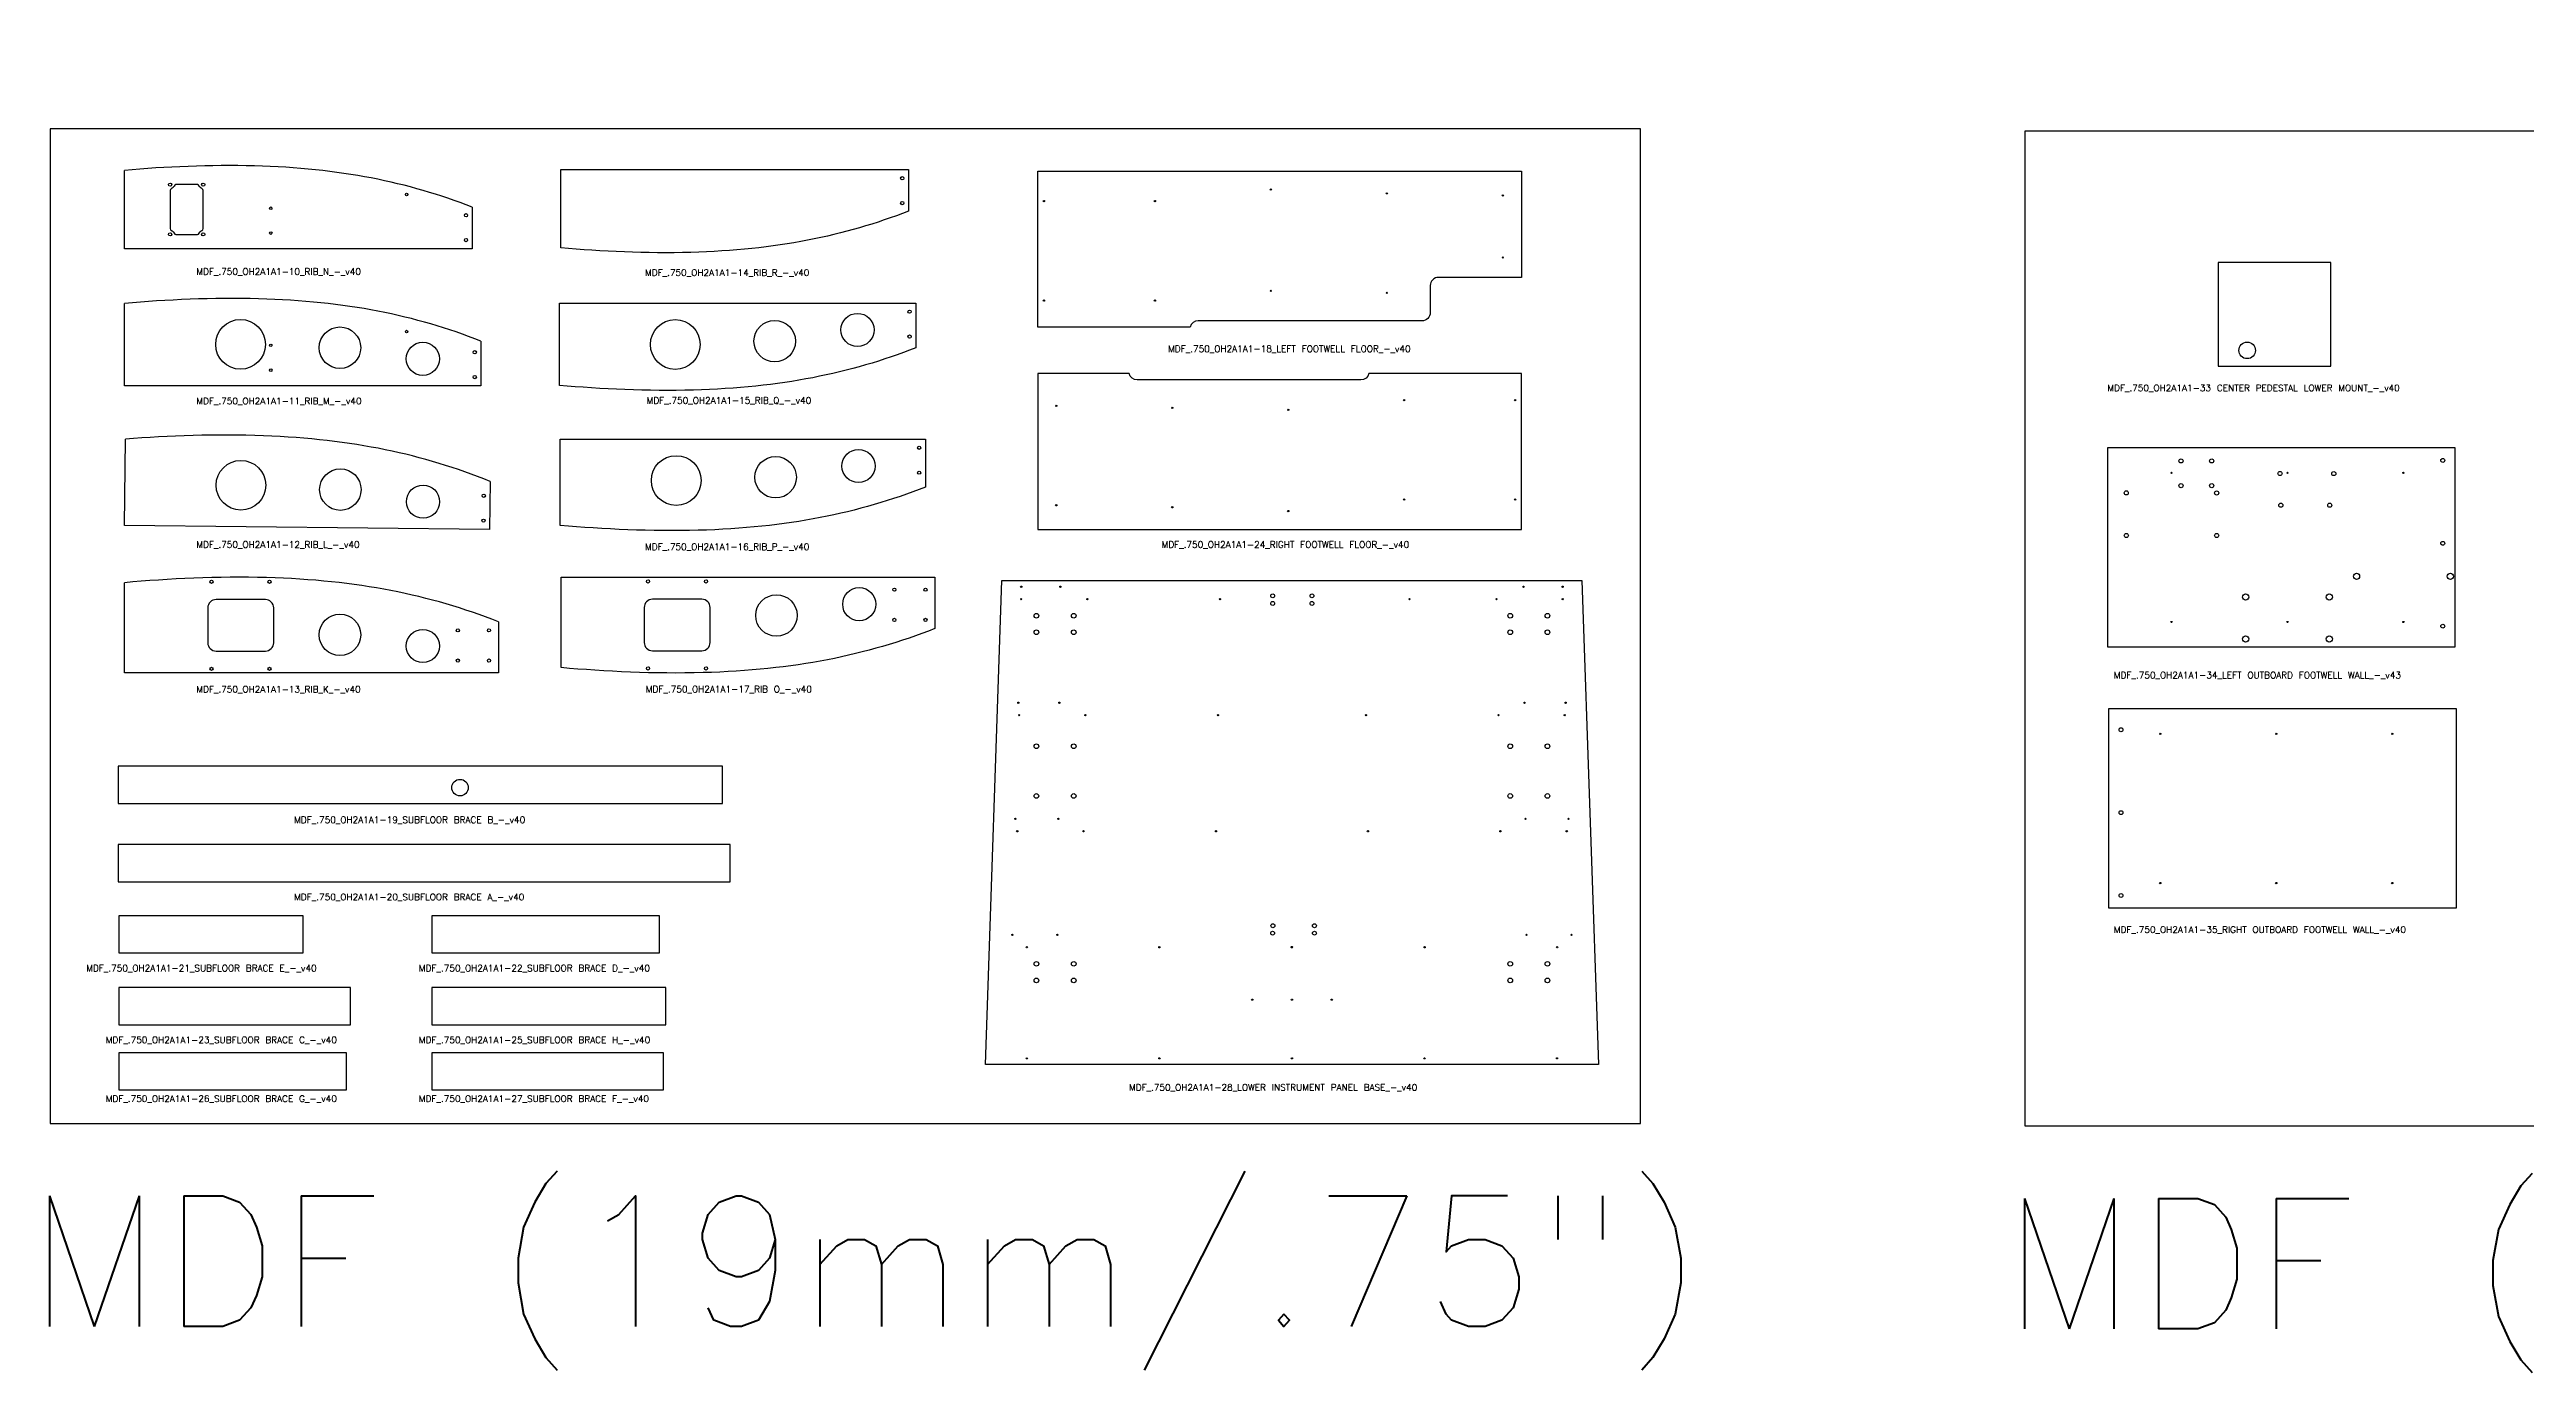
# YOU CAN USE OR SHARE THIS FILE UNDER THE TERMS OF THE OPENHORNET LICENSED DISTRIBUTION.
# Model space of a CAD drawing. Header units: millimetres. Extents: x 8001 to 31110, y 191 to 17125.
# Drawn here: x 14884 to 18682, y 191 to 2218 of the extents above; entities that cross this region are included whole.
import ezdxf

# ---------------------------------------------------------------- set-up
doc = ezdxf.new("R2010")
doc.units = ezdxf.units.MM
doc.styles.get("Standard").update_dxf_attribs({"font": 'txt.shx'})

msp = doc.modelspace()

# ---------------------------------------------------------------- linework, layer by layer
for p, q in [((14998.9, 1912.4), (14998.9, 2032.5)), ((15667.7, 1913.6), (15667.7, 2033.8)), ((15667.7, 2033.8), (16200.8, 2033.8)), ((16200.8, 2033.8), (16200.8, 1970.1)), ((15531.9, 1976), (15531.9, 1912.4)), ((15531.9, 1912.4), (14998.9, 1912.4)), ((14998.9, 1702.4), (14998.9, 1828.6)), ((15665.5, 1829.2), (16212, 1829.2)), ((15665.5, 1703), (15665.5, 1829.2)), ((16212, 1829.2), (16212, 1760.7)), ((15545.3, 1770.9), (15545.3, 1702.4)), ((15545.3, 1702.4), (14998.9, 1702.4)), ((14998.9, 1488.4), (15000.3, 1620.7)), ((15666.9, 1620.7), (16226.7, 1620.7)), ((15666.9, 1488.5), (15666.9, 1620.7)), ((16226.7, 1620.7), (16226.7, 1547.2)), ((15559.4, 1555.9), (15558.6, 1482.4)), ((15558.6, 1482.4), (14998.9, 1488.4)), ((15668.1, 1409), (16241.2, 1409)), ((15668.1, 1270.6), (15668.1, 1409)), ((16241.2, 1409), (16241.2, 1330.5)), ((14998.9, 1262.4), (14998.9, 1400.7)), ((15572, 1340.8), (15572, 1262.4)), ((15572, 1262.4), (14998.9, 1262.4))]:
    msp.add_line(p, q)
at = {"color": 0, "linetype": 'ByBlock', "lineweight": -2}
for points in [[(17323, 572.3), (17323, 2096.3), (14884.6, 2096.3), (14884.6, 572.3)], [(20351, 568.6), (20351, 2092.6), (17912.6, 2092.6), (17912.6, 568.6)]]:
    msp.add_lwpolyline(points, close=True, dxfattribs=at)
for points in [[(16632.6, 1792.4), (16398.9, 1792.4), (16398.9, 2031.1), (17140.5, 2031.1), (17140.5, 1868.6), (17013.5, 1868.6, 0.414214), (17000.8, 1855.9), (17000.8, 1814.6, -0.414214), (16988.1, 1801.9), (16644.9, 1801.9, 0.341999)], [(15117.4, 2004.6, -0.226541), (15113.5, 2008.4, 0.317837), (15110.5, 2010.6), (15077.7, 2010.6, 0.317837), (15074.7, 2008.4, -0.226541), (15070.8, 2004.6, 0.317837), (15068.7, 2001.6), (15068.7, 1943.3, 0.317837), (15070.8, 1940.3, -0.226541), (15074.7, 1936.5, 0.317837), (15077.7, 1934.4), (15110.5, 1934.4, 0.317837), (15113.5, 1936.5, -0.226541), (15117.4, 1940.3, 0.317837), (15119.5, 1943.3), (15119.5, 2001.6, 0.317837)], [(16539, 1721.1), (16398.9, 1721.1), (16398.9, 1482.4), (17140.5, 1482.4), (17140.5, 1721.1), (16906.8, 1721.1, -0.341999), (16894.5, 1711.6), (16551.3, 1711.6, -0.341999)], [(15126.4, 1362.1), (15126.4, 1308.7, 0.414214), (15139.1, 1296), (15214.8, 1296, 0.414214), (15227.5, 1308.7), (15227.5, 1362.1, 0.414214), (15214.8, 1374.8), (15139.1, 1374.8, 0.414214)], [(15884, 1375.3), (15808.3, 1375.3, 0.414214), (15795.6, 1362.6), (15795.6, 1309.2, 0.414214), (15808.3, 1296.5), (15884, 1296.5, 0.414214), (15896.7, 1309.2), (15896.7, 1362.6, 0.414214)], [(16788.7, 843.1, -1.179392), (16788.7, 841.1, -1.179392)]]:
    msp.add_lwpolyline(points, format="xyb", close=True)
for points in [[(18381.6, 1891.1), (18208.9, 1891.1), (18208.9, 1732.4), (18381.6, 1732.4)], [(18572.3, 1302.4), (18572.3, 1607.2), (18038.9, 1607.2), (18038.9, 1302.4)], [(17233.4, 1404.1), (17258.6, 662.4), (16318.9, 662.4), (16344.1, 1404.1)], [(18574.1, 902.4), (18574.1, 1207.2), (18040.7, 1207.2), (18040.7, 902.4)], [(14988.9, 1062.4), (15915.7, 1062.4), (15915.7, 1119.5), (14988.9, 1119.5)], [(14988.9, 942.4), (15927.3, 942.4), (15927.3, 999.5), (14988.9, 999.5)], [(14990.1, 890.5), (14990.1, 833.4), (15272.8, 833.4), (15272.8, 890.5)], [(15470.1, 890.5), (15470.1, 833.4), (15819.2, 833.4), (15819.2, 890.5)], [(14990.1, 780.5), (14990.1, 723.4), (15345.2, 723.4), (15345.2, 780.5)], [(15470.1, 723.4), (15829, 723.4), (15829, 780.5), (15470.1, 780.5)], [(15339.2, 623.4), (15339.2, 680.5), (14990.1, 680.5), (14990.1, 623.4)], [(15825.2, 623.4), (15825.2, 680.5), (15470.1, 680.5), (15470.1, 623.4)]]:
    msp.add_lwpolyline(points, close=True)
for centre, radius in [((15068.7, 2010.6), 2.46), ((15119.5, 2010.6), 2.46), ((16191.2, 2020.5), 2.46), ((15222.9, 1974.4), 2.03), ((15431.4, 1995.4), 2.03), ((16191.2, 1982.4), 2.46), ((16408.4, 1985.4), 0.992), ((16578.6, 1985.4), 0.992), ((16756.4, 2003), 0.992), ((16934.2, 1997.3), 0.992), ((17112, 1994.2), 0.992), ((15068.7, 1934.4), 2.46), ((15119.5, 1934.4), 2.46), ((15222.9, 1936.5), 2.03), ((15522.4, 1963.8), 2.46), ((15522.4, 1925.7), 2.46), ((17112, 1899), 0.992), ((16408.4, 1833), 0.992), ((16578.6, 1833), 0.992), ((16756.4, 1847.9), 0.992), ((16934.2, 1844.9), 0.992), ((15176.7, 1765.9), 38.1), ((15329.1, 1760.8), 31.8), ((15431.4, 1785.4), 2.03), ((15843.3, 1765.7), 38.1), ((15995.7, 1770.8), 31.8), ((16122.7, 1788), 25.4), ((16202.5, 1815.9), 2.46), ((15222.9, 1764.4), 2.03), ((15456.1, 1743.7), 25.4), ((15535.8, 1753.8), 2.46), ((16202.5, 1777.8), 2.46), ((18253.3, 1756.7), 12.7), ((15222.9, 1726.5), 2.03), ((15535.8, 1715.7), 2.46), ((16427.4, 1671.7), 0.992), ((16960.8, 1680.5), 0.992), ((17131, 1680.5), 0.992), ((16605.2, 1668.7), 0.992), ((16783, 1665.6), 0.992), ((15844.7, 1557.2), 38.1), ((16124.1, 1579.5), 25.4), ((16217.2, 1607.4), 2.46), ((15177.3, 1550), 38.1), ((15329.7, 1543.3), 31.8), ((15997.1, 1562.3), 31.8), ((16217.2, 1569.3), 2.46), ((18137.3, 1569.1), 0.992), ((18151.9, 1587.3), 3.18), ((18198.9, 1587.3), 3.17), ((18303.7, 1568), 3.17), ((18315.1, 1569.1), 0.992), ((18386.1, 1567.9), 3.17), ((18492.9, 1569.1), 0.992), ((18553.2, 1588.1), 2.98), ((15456.5, 1524.8), 25.4), ((15549.6, 1533.9), 2.46), ((16427.4, 1519.3), 0.992), ((16960.8, 1528.1), 0.992), ((17131, 1528.1), 0.992), ((18067.9, 1538.3), 3.17), ((18151.9, 1549.3), 3.17), ((18198.9, 1549.3), 3.18), ((18206.5, 1538.2), 3.17), ((18304.9, 1519.4), 3.18), ((18379.9, 1519.4), 3.18), ((15549.2, 1495.8), 2.46), ((16605.2, 1516.3), 0.992), ((16783, 1510.5), 0.992), ((18068, 1473), 3.17), ((18206.5, 1473), 3.18), ((18553.2, 1461.1), 2.98), ((18421, 1410.6), 4.76), ((18564.8, 1410.6), 4.76), ((15132.2, 1402.1), 2.46), ((15221.1, 1402.1), 2.46), ((15801.5, 1402.6), 2.46), ((15890.4, 1402.6), 2.46), ((15998.3, 1350.5), 31.8), ((16125.3, 1367.7), 25.4), ((16179.2, 1389.9), 2.41), ((16226.8, 1389.9), 2.41), ((16373.5, 1375.5), 0.992), ((16373.7, 1394.5), 0.992), ((16433.7, 1394.5), 0.992), ((16475.1, 1375.5), 0.992), ((16678.3, 1375.5), 0.992), ((16759.2, 1380.6), 2.98), ((16759.2, 1368.9), 2.98), ((16819.4, 1380.6), 2.98), ((16819.4, 1368.9), 2.98), ((16969, 1375.5), 0.992), ((17102.3, 1375.5), 0.992), ((17143.8, 1394.5), 0.992), ((17203.7, 1394.5), 0.992), ((17203.9, 1375.5), 0.992), ((18250.9, 1378.7), 4.76), ((18379.2, 1378.7), 4.76), ((15329.1, 1320.8), 31.8), ((15509.9, 1327.7), 2.41), ((15557.5, 1327.7), 2.41), ((16179.2, 1343.7), 2.41), ((16226.8, 1343.7), 2.41), ((16396.9, 1350.1), 3.57), ((16454.1, 1350.1), 3.57), ((17123.4, 1350.1), 3.57), ((17180.5, 1350.1), 3.57), ((18137.3, 1340.5), 0.992), ((18315.1, 1340.5), 0.992), ((18492.9, 1340.5), 0.992), ((18553.2, 1334.1), 2.98), ((15456.1, 1303.7), 25.4), ((16396.9, 1324.7), 3.57), ((16454.1, 1324.7), 3.57), ((17123.4, 1324.7), 3.57), ((17180.5, 1324.7), 3.57), ((18250.9, 1314.5), 4.76), ((18379.2, 1314.5), 4.76), ((15132.2, 1268.7), 2.46), ((15221.1, 1268.7), 2.46), ((15509.9, 1281.4), 2.41), ((15557.5, 1281.4), 2.41), ((15801.5, 1269.3), 2.46), ((15890.4, 1269.3), 2.46), ((16369.2, 1216.7), 0.992), ((16432.1, 1216.7), 0.992), ((17145.3, 1216.7), 0.992), ((17208.3, 1216.7), 0.992), ((16370.5, 1197.7), 0.992), ((16472.1, 1197.7), 0.992), ((16675.3, 1197.7), 0.992), ((16902.2, 1197.7), 0.992), ((17105.4, 1197.7), 0.992), ((17207, 1197.7), 0.992), ((18059.8, 1175.4), 2.98), ((16396.9, 1150.1), 3.57), ((16454.1, 1150.1), 3.57), ((17123.4, 1150.1), 3.57), ((17180.5, 1150.1), 3.57), ((18120.1, 1169.1), 0.992), ((18297.9, 1169.1), 0.992), ((18475.7, 1169.1), 0.992), ((15513.2, 1086.7), 12.7), ((16396.9, 1073.9), 3.57), ((16454.1, 1073.9), 3.57), ((17123.4, 1073.9), 3.57), ((17180.5, 1073.9), 3.57), ((16364.7, 1038.9), 0.992), ((16430.6, 1038.9), 0.992), ((17146.8, 1038.9), 0.992), ((17212.8, 1038.9), 0.992), ((18059.8, 1048.4), 2.98), ((16367.5, 1019.9), 0.992), ((16469.1, 1019.9), 0.992), ((16672.3, 1019.9), 0.992), ((16905.2, 1019.9), 0.992), ((17108.4, 1019.9), 0.992), ((17210, 1019.9), 0.992), ((18059.8, 921.4), 2.98), ((18120.1, 940.5), 0.992), ((18297.9, 940.5), 0.992), ((18475.7, 940.5), 0.992), ((16759.5, 875.1), 2.98), ((16823.2, 875.1), 2.98), ((16360.1, 861.1), 0.992), ((16382.2, 842.1), 0.992), ((16429.1, 861.1), 0.992), ((16585.4, 842.1), 0.992), ((16759.1, 863.7), 2.98), ((16823.2, 863.7), 2.98), ((16992.1, 842.1), 0.992), ((17148.4, 861.1), 0.992), ((17195.3, 842.1), 0.992), ((17217.4, 861.1), 0.992), ((16396.9, 816.7), 3.57), ((16454.1, 816.7), 3.57), ((17123.4, 816.7), 3.57), ((17180.5, 816.7), 3.57), ((16396.9, 791.3), 3.57), ((16454.1, 791.3), 3.57), ((16727.8, 761.8), 0.992), ((16788.7, 761.8), 0.992), ((16849.7, 761.8), 0.992), ((17123.4, 791.3), 3.57), ((17180.5, 791.3), 3.57), ((16382.3, 671.9), 0.992), ((16585.5, 671.9), 0.992), ((16788.7, 671.9), 0.992), ((16991.9, 671.9), 0.992), ((17195.1, 671.9), 0.992)]:
    msp.add_circle(centre, radius)
for points, knots in [([(15531.9, 1976), (15433.7, 2014.6), (15328.8, 2035.8), (15130.5, 2041.1), (15060.9, 2038), (14998.9, 2032.5)], [-53.134969, -53.134969, -53.134969, -53.134969, -24.085694, -24.085694, -9.034569, -9.034569, -9.034569, -9.034569]), ([(16200.8, 1970.1), (16102.5, 1931.6), (15997.6, 1910.4), (15799.3, 1905), (15729.7, 1908.2), (15667.7, 1913.6)], [-53.134969, -53.134969, -53.134969, -53.134969, -24.085694, -24.085694, -9.034569, -9.034569, -9.034569, -9.034569]), ([(15545.3, 1770.9), (15444.9, 1810.4), (15337.8, 1832.1), (15134.5, 1837.6), (15062.7, 1834.3), (14998.9, 1828.6)], [-54.249351, -54.249351, -54.249351, -54.249351, -24.578782, -24.578782, -9.050681, -9.050681, -9.050681, -9.050681]), ([(16212, 1760.7), (16111.6, 1721.2), (16004.5, 1699.5), (15801.2, 1694), (15729.4, 1697.3), (15665.5, 1703)], [-54.249351, -54.249351, -54.249351, -54.249351, -24.578782, -24.578782, -9.050681, -9.050681, -9.050681, -9.050681]), ([(15559.4, 1555.9), (15457.3, 1597.3), (15348.2, 1620.7), (15140.1, 1628.5), (15066, 1625.9), (15000.3, 1620.7)], [-55.371603, -55.371603, -55.371603, -55.371603, -25.069927, -25.069927, -9.066769, -9.066769, -9.066769, -9.066769]), ([(16226.7, 1547.2), (16124.2, 1506.9), (16014.8, 1484.7), (15806.6, 1479.1), (15732.6, 1482.6), (15666.9, 1488.5)], [-55.371603, -55.371603, -55.371603, -55.371603, -25.069927, -25.069927, -9.066769, -9.066769, -9.066769, -9.066769]), ([(15572, 1340.8), (15467.3, 1382), (15355.7, 1404.7), (15142.5, 1410.5), (15066.3, 1406.8), (14998.9, 1400.7)], [-56.493858, -56.493858, -56.493858, -56.493858, -25.561069, -25.561069, -9.082441, -9.082441, -9.082441, -9.082441]), ([(16241.2, 1330.5), (16136.6, 1289.3), (16025, 1266.6), (15811.8, 1260.9), (15735.5, 1264.5), (15668.1, 1270.6)], [-56.493858, -56.493858, -56.493858, -56.493858, -25.561069, -25.561069, -9.082441, -9.082441, -9.082441, -9.082441])]:
    msp.add_open_spline(points, degree=3, knots=knots)

# ---------------------------------------------------------------- texts
for s, height, p in [('MDF_.750_OH2A1A1-10_RIB_N_-_v40', 10, (15108.9, 1872.4)), ('MDF_.750_OH2A1A1-14_RIB_R_-_v40', 10, (15796.9, 1870.8)), ('MDF_.750_OH2A1A1-18_LEFT FOOTWELL FLOOR_-_v40', 10, (16598.9, 1754.1)), ('MDF_.750_OH2A1A1-11_RIB_M_-_v40', 10, (15108.9, 1674.1)), ('MDF_.750_OH2A1A1-15_RIB_Q_-_v40', 10, (15799.3, 1675)), ('MDF_.750_OH2A1A1-33 CENTER PEDESTAL LOWER MOUNT_-_v40', 10, (18038.9, 1694.1)), ('MDF_.750_OH2A1A1-12_RIB_L_-_v40', 10, (15108.9, 1454.1)), ('MDF_.750_OH2A1A1-16_RIB_P_-_v40', 10, (15796.9, 1450.8)), ('MDF_.750_OH2A1A1-24_RIGHT FOOTWELL FLOOR_-_v40', 10, (16588.9, 1454.1)), ('MDF_.750_OH2A1A1-34_LEFT OUTBOARD FOOTWELL WALL_-_v43', 10, (18048.9, 1254.1)), ('MDF_.750_OH2A1A1-13_RIB_K_-_v40', 10, (15108.9, 1232.4)), ('MDF_.750_OH2A1A1-17_RIB O_-_v40', 10, (15798.1, 1232.6)), ('MDF_.750_OH2A1A1-19_SUBFLOOR BRACE B_-_v40', 10, (15258.9, 1032.4)), ('MDF_.750_OH2A1A1-20_SUBFLOOR BRACE A_-_v40', 10, (15258.9, 914.1)), ('MDF_.750_OH2A1A1-35_RIGHT OUTBOARD FOOTWELL WALL_-_v40', 10, (18048.9, 864.1)), ('MDF_.750_OH2A1A1-21_SUBFLOOR BRACE E_-_v40', 10, (14940.1, 805.1)), ('MDF_.750_OH2A1A1-22_SUBFLOOR BRACE D_-_v40', 10, (15450.1, 805.1)), ('MDF_.750_OH2A1A1-23_SUBFLOOR BRACE C_-_v40', 10, (14970.1, 695.1)), ('MDF_.750_OH2A1A1-25_SUBFLOOR BRACE H_-_v40', 10, (15450.1, 695.1)), ('MDF_.750_OH2A1A1-26_SUBFLOOR BRACE G_-_v40', 10, (14970.1, 605.1)), ('MDF_.750_OH2A1A1-27_SUBFLOOR BRACE F_-_v40', 10, (15450.1, 605.1)), ('MDF_.750_OH2A1A1-28_LOWER INSTRUMENT PANEL BASE_-_v40', 10, (16538.9, 622.4)), ('MDF (19mm/.75")', 200, (14849.6, 261)), ('MDF (19mm/.75")', 200, (17877.5, 257.3))]:
    msp.add_text(s, height=height).set_placement(p)

doc.saveas('drawing.dxf')
